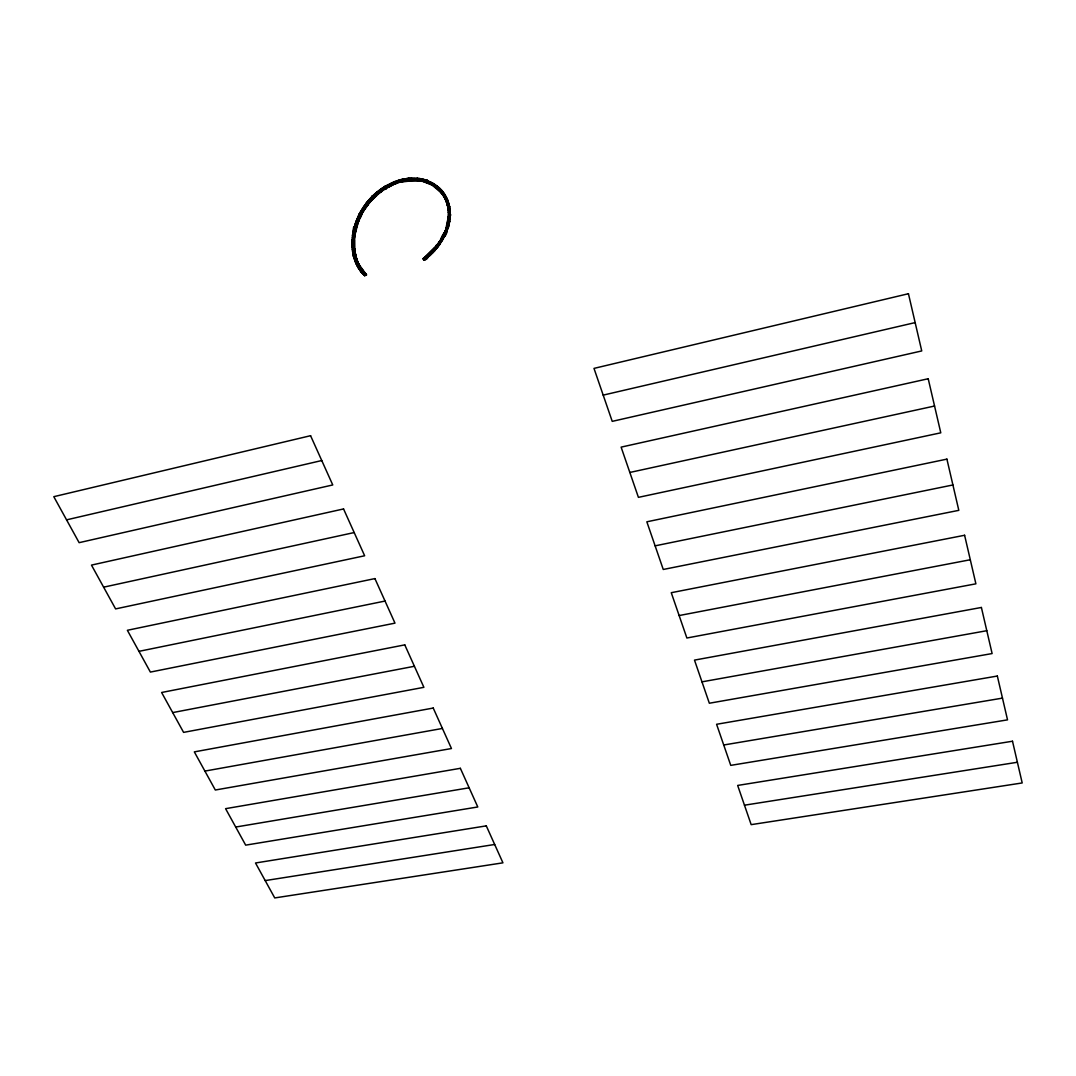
<?xml version="1.0" encoding="UTF-8"?>
<svg xmlns="http://www.w3.org/2000/svg" width="1076" height="1076" viewBox="0 0 1076 1076"><rect width="100%" height="100%" fill="white"/><g stroke="black" fill="none" stroke-linecap="round" stroke-linejoin="round"><path stroke-width="1.5" d="M448.087 220.244C450.736 205.341 443.043 189.161 428.907 183.458M441.698 190.291C449.405 199.006 451.705 211.515 449.351 222.719M355.927 260.19L353.143 245.032L355.336 227.372M448.907 222.745L449.755 214.218M449.755 214.622L449.338 212.739M356.95 264.575L357.017 265.516M363.89 273.277L365.383 274.703L358.2 265.368L356.936 265.328L356.775 263.808L359.909 270.278L363.204 274.205M353.143 245.032L353.157 241.549M359.761 265.866L357.488 265.234L358.631 268.354M359.344 265.126L357.461 265.261L358.295 267.816L360.137 267.574L356.815 260.903L356.116 257.151L359.303 266.216L363.11 271.582M435.282 185.879L440.945 191.111L445.155 197.459L448.248 206.404L449.499 206.444L449.755 214.998L448.531 214.796L448.114 205.718M363.285 274.286L364.737 275.658L366.459 274.891L358.846 264.185L356.896 264.064L357.42 266.27L359.303 266.216L357.891 262.114L358.523 264.763L356.681 264.844C351.717 255.093 350.668 240.688 353.816 228.784M357.447 266.337L354.286 256.895L356.855 265.194M358.792 264.615L358.577 263.633L358.523 264.763M449.741 215.429L449.593 217.877M354.623 236.828L354.811 254.299L353.036 253.949L352.672 251.892L354.448 252.255L355.847 258.119L354.031 257.931L356.694 264.871M448.988 215.119L448.948 211.918M353.13 241.831L353.21 240.351M353.184 240.54L355.86 225.556M383.809 187.049L399.546 179.961L400.259 182.126L415.834 180.378M426.943 180.364L433.588 183.498L439.398 187.896L445.155 195.052L446.284 198.616L445.114 198.885L443.608 194.716M449.97 214.581C452.606 213.25 447.145 221.979 448.746 214.339M352.377 240.002L352.659 251.851L354.434 252.268L354.824 251.3L353.049 250.95L352.793 248.812L354.555 249.228L354.703 250.399M445.114 198.885C443.137 191.972 445.141 195.079 447.67 201.979M448.974 215.321L448.652 219.343M395.941 183.525C398.47 183.525 396.977 179.759 395.134 181.414M398.093 180.405C391.893 184.104 405.679 181.642 398.349 180.324M449.311 220.419L449.97 214.393M357.958 218.361L353.224 234.716L352.686 239.639L354.313 240.298L354.3 246.135M353.197 240.325L353.305 238.832M445.733 229.43L449.015 213.492L450.198 213.721L448.531 214.796M446.056 201.024L446.163 199.611L447.347 199.41L447.253 200.822L446.042 201.01L445.182 197.433L446.325 197.204L448.921 204.023L449.728 213.102M352.713 239.249L352.767 248.179L354.246 256.734M449.243 217.285L449.27 211.259M354.058 236.733C351.489 253.398 353.748 220.607 354.636 236.733M447.253 200.822C444.186 193.263 445.948 200.795 448.141 203.404C448.383 204.884 450.266 208.394 447.952 207.655C450.642 214.904 448.194 203.808 449.338 207.829M448.423 217.271C451.826 211.905 448.221 226.821 448.073 220.338M352.726 239.141L353.224 234.716L354.784 235.509L358.416 221.562M449.095 218.805L449.257 217.298L448.41 217.137M353.291 238.805L353.627 235.711M449.23 217.608L447.683 226.041M449.566 218.28C449.27 222.476 446.688 215.751 450.145 216.182M353.412 237.581L353.506 236.653M446.809 203.176C449.902 203.324 446.648 200.096 446.809 203.176C449.432 209 447.401 201.925 447.374 199.45C442.384 200.378 451.019 206.242 446.93 201.548M446.849 203.216L447.186 202.288M446.015 200.93L447.266 200.499M357.232 260.486L355.389 260.486L355.268 261.576L357.097 261.576L356.613 258.765L357.77 263.23L355.941 263.23L356.519 262.127L357.905 262.127L357.797 263.203L355.968 263.27L356.062 262.127L357.878 262.087L357.272 260.58L355.403 260.473L355.282 261.629L357.071 261.603L357.245 260.513M447.441 200.862C447.993 198.132 444.522 202.194 447.387 201.279M354.071 236.639L355.43 229.134M399.707 179.934L402.545 179.208L403.11 181.387L408.92 180.486L409.162 179.611L408.557 178.253L399.707 179.934L400.259 182.1M398.927 182.516L400.259 181.696L399.546 179.961M449.055 221.938L447.818 221.871L448.746 218.334L449.97 218.71L449.351 219.894L449.943 218.67L448.746 218.334L446.876 227.426L442.814 236.007M449.163 221.965C450.481 220.593 447.697 220.311 447.804 221.938M449.069 219.127L447.764 225.745M449.27 220.62L448.652 221.831M447.481 205.462L447.535 203.418M352.565 235.281L354.771 235.523L352.565 235.281L353.493 230.116L358.792 216.464L367.373 202.732M356.627 258.805C352.861 257.877 356.048 261.71 356.654 258.845L354.824 251.3M449.607 221.279C445.276 219.114 448.652 230.197 449.634 221.185L444.953 234.501M442.586 238.186L446.338 230.21L448.665 221.844M448.611 222.154L447.576 224.951M449.472 206.404C448.921 210.761 445.572 203.31 448.948 204.063L449.472 206.404C447.804 205.516 447.293 208.986 449.23 208.219L449.755 214.998L448.826 215.039M448.974 204.158L448.679 205.422L447.455 205.422M448.127 222.557L448.45 220.755L449.607 221.145M355.981 229.336L353.856 238.59L354.421 252.188L354.475 248.381M353.654 232.187C357.272 233.438 352.054 233.842 353.654 232.187C356.465 224.171 355.726 237.89 353.627 232.174M426.728 180.297L418.577 178.401L409.902 178.172L402.706 179.194L403.15 181.387L400.218 182.113M448.867 222.947C448.907 226.337 445.585 229.363 447.831 223.418C452.229 222.651 444.119 236.263 445.666 229.618M449.311 222.92L446.338 232.51L441.483 241.737M448.423 223.041L444.886 233.667M355.86 256.236C353.157 252.08 354.663 261.67 355.927 256.465M354.65 259.491L355.51 259.827M449.149 223.647L448.423 224.763L447.28 224.238M354.824 258.711C358.644 262.383 353.533 256.586 356.667 258.899M354.623 230.735C351.865 228.314 357.366 231.676 354.609 230.304M354.663 229.955L356.681 223.068M448.019 207.386C447.522 205.785 451.799 213.626 448.463 212.389M449.512 206.538L449.23 208.219M448.302 210.089L448.638 208.744M353.506 230.062C352.619 223.862 356.6 229.874 356.667 226.767M354.986 230.963L356.143 226.485M353.843 228.663L355.389 223.404M355.457 229.013L356.936 223.942M356.008 229.228L356.304 228.045L354.152 227.413L356.331 227.897L354.152 227.453M447.522 225.153L444.872 232.779L446.809 227.628M447.387 225.651C450.508 226.027 444.617 225.664 447.764 227.157L446.123 231.891M353.789 254.985C351.408 258.67 358.564 256.734 354.26 256.895M355.322 227.345L355.699 226.027M447.697 226.054L446.917 228.529M354.152 227.413L357.474 217.998M356.694 226.659C357.245 223.848 352.901 225.906 356.371 225.704C358.402 224.521 352.82 224.117 356.371 225.704M448.275 210.035C451.476 205.812 446.553 214.501 449.916 211.918C449.566 211.232 448.356 210.425 448.638 208.65M448.49 212.429L449.19 211.152M356.707 225.53C357.528 214.433 368.53 200.687 377.837 192.739A50.115 38.144 -38.5 0 1 380.299 190.708A49.671 38.05 -38.5 0 1 382.921 188.878M447.441 225.53L446.379 228.22M357.084 225.355L356.223 226.216M353.506 256.007C360.285 254.313 348.906 250.304 355.82 258.119M353.816 254.972C357.071 257.164 354.596 253.358 354.73 250.56M447.75 228.717L447.091 229.349L446.365 228.246M353.493 255.967L353.385 253.008L354.878 253.896M356.976 223.821L357.905 221.266M355.416 223.297L356.358 220.701M448.934 211.716L448.759 214.164M356.667 223.055L358.362 218.751M411.301 178.508L420.043 178.603L421.725 180.217M435.995 186.336L433.05 184.373L432.189 185.112L422.612 181.346L408.867 180.486L408.517 178.266L418.981 179.773M411.462 178.065L411.14 178.952L415.511 179.006M446.123 230.789L445.034 231.259M360.689 216.343L357.071 225.368L354.932 224.776L355.995 225.449M356.412 220.593C356.438 218.186 359.976 219.598 358.51 221.347M357.945 221.158L359.007 218.589M355.093 253.573L353.856 253.949M354.851 251.421L353.089 250.937L353.453 253.869M449.849 214.702L448.8 215.039M445.76 231.649L443.352 236.801M358.98 220.15L356.533 225.61M446.957 230.883C441.954 230.977 435.686 253.694 442.72 237.204C443.473 235.819 444.159 234.407 444.791 232.967M446.177 230.425C446.944 235.98 436.251 246.471 442.666 236.29M444.832 232.873C442.532 233.21 447.71 235.55 446.97 230.936M358.348 218.737L360.379 214.42M372.444 198.414L364.334 208.663L358.241 220.351L356.882 219.356M358.725 215.294C355.336 222.732 360.608 219.773 362.02 213.761M445.962 233.384C441.671 232.631 449.069 234.218 443.863 236.68M357.528 217.877L358.792 216.464L360.097 217.554L358.079 216.599L360.11 212.591M358.012 218.24L358.859 216.37M359.048 218.468L361.549 213.357M414.085 178.71C415.47 179.033 414.542 181.844 414.193 178.495M354.555 249.175C351.018 252.927 353.695 242.248 354.569 249.282C354.596 250.735 351.408 250.049 352.793 248.812M411.422 178.28L411.718 180.297L411.516 178.065M450.171 216.236L449.311 217.379M443.729 236.303L442.962 235.752L444.98 232.577M444.913 234.595C444.213 238.038 441.765 234.03 444.926 235.644L441.416 240.916M358.725 217.137C361.886 208.515 370.01 198.24 378.618 191.568M358.779 215.173C359.007 212.766 362.437 214.474 360.796 216.128M443.796 235.967L444.926 235.577L443.89 234.864L443.473 236.101M352.632 246.619C351.327 248.3 355.174 248.3 354.313 246.31M442.747 237.11C444.522 239.975 439.64 237.392 443.931 234.864M440.245 242.006L438.591 244.373L443.352 236.801M443.715 236.962L442.626 238.912M379.68 192.739L370.211 201.831L360.662 214.998L359.397 213.895L361.63 209.941M443.03 237.325C440.03 237.998 444.751 239.356 443.204 237.083M360.164 212.483C360.527 210.035 363.903 212.12 362.074 213.653M361.603 213.25L365.087 208.65M433.009 251.071L442.599 238.2M447.307 224.292L447.979 223.149L449.136 223.606M442.787 237.11L434.085 249.484M442.518 239.101L435.188 249.175L423.648 259.787L423.177 258.644L426.742 255.738M435.847 246.458L441.523 239.329L442.451 240.136M352.578 247.574C348.92 242.194 358.846 236.68 352.565 235.335M441.362 239.598L438.847 242.517M361.697 209.82C364.845 205.449 364.199 215.536 360.85 211.219L366.997 202.207M352.578 247.52C353.802 249 355.295 246.512 353.089 246.686M353.426 247.789L354.112 247.561M420.043 178.603L419.505 179.45L420.958 179.719M441.362 241.925L439.909 243.149L442.451 240.204M438.362 246.202C440.313 245.005 440.77 240.392 441.066 242.356M364.32 207.749L365.06 206.632A55.333 38.857 -39.9 0 0 363.231 209.148A56.194 39.005 -40.2 0 0 361.576 211.757M365.221 208.435L367.79 204.83L366.015 203.418L367.602 204.776L376.183 195.657L371.166 199.732L363.634 209.726L362.437 208.583L365.988 203.458L372.309 196.236L373.372 197.231L372.215 196.33L369.122 199.652M447.804 227.157L448.544 226.054L447.764 227.157M441.066 242.409L438.47 245.153L437.596 244.239L440.192 241.495L439.075 242.181M439.842 243.23L436.869 247.184L436.049 246.189L437.286 245.584L438.013 246.66L431.422 254.071M438.82 242.665C441.173 244.534 439.438 240.419 437.609 244.212M421.187 179.759C422.976 178.549 424.146 181.683 421.348 181.091C416.802 180.122 423.352 176.599 422.491 180.997C424.146 182.126 426.782 182.301 428.705 183.377M438.591 244.373L431.88 252.241L424.092 259.181L428.369 255.321M447.67 228.556L446.769 227.735M438.295 246.296C430.212 248.3 444.563 238.576 436.856 248.112M436.049 246.243L438.766 243.606M367.79 204.83L367.145 204.628M354.313 240.298L353.856 247.924M352.229 240.405C355.927 241.159 352.121 240.298 352.081 240.325M367.077 202.1L369.041 199.759M367.454 202.638L369.377 200.338M437.246 245.678L426.123 257.541M435.713 246.633L426.863 255.631M436.049 246.189L423.177 258.644L423.621 259.773L425.383 259.45M436.708 247.346L427.71 256.478L429.351 256.034M436.721 248.274C436.076 249.242 434.61 249.323 434.475 248.085C438.362 246.754 434.112 252.47 432.216 252.779C428.208 251.636 438.483 249.43 432.673 250.049C433.507 252.631 435.592 249.363 433.305 249.861C431.234 251.058 436.157 250.802 433.668 251.017M422.814 179.141L425.41 179.853L425.141 182.046L425.867 181.252L425.464 179.853L423.688 180.351M436.372 248.691C435.188 246.148 433.493 250.089 436.372 248.717M435.175 248.677L433.453 250.6M369.458 200.244L373.735 195.805M352.417 237.715C353.009 239.249 356.062 237.809 352.874 237.191C353.964 239.84 354.125 236.989 352.74 237.352M354.165 240.513L352.081 240.378M432.7 250.049L433.48 251.004M433.009 251.085L432.337 251.784M425.464 179.853C429.311 179.356 426.473 181.965 427.818 182.718M432.915 252.551C430.629 249.834 431.503 254.487 432.525 252.107C431.61 250.708 429.849 254.487 428.436 255.268M381.012 188.932L372.35 196.195L373.923 197.809L372.35 196.195L373.923 197.809L372.538 198.32M428.1 255.846L432.337 251.784M372.336 196.236L374.582 194.097L376.183 195.657M432.834 252.645L427.549 257.635M431.328 254.151L429.472 255.927M374.609 196.249L373.816 197.89M373.829 195.711L375.282 194.366M374.717 196.155L379.465 192.039M441.631 190.21C424.536 172.429 392.35 177.513 375.161 194.447C377.878 196.814 382.679 185.731 388.396 185.664A48.743 37.835 -38.8 0 1 391.207 184.238A48.555 37.781 -38.9 0 1 394.085 183.001M430.185 181.965L433.157 184.48L432.149 185.085L441.402 193.007L442.438 192.483L442.37 191.071L445.545 197.217M427.791 182.718C427.253 178.038 431.933 187.399 430.387 181.777C430.669 186.242 428.221 179.961 427.401 182.194M428.288 182.382L428.288 181.494M427.697 181.158L427.683 182.947L427.495 182.248M427.589 182.893L428.382 182.167C415.995 177.284 401.94 179.329 390.252 185.193M429.311 254.743C428.261 252.255 432.955 255.214 429.539 254.487M425.827 258.052L423.756 259.666L424.993 259.76C427.992 259.975 428.84 253.559 429.055 256.29M354.945 233.6L352.968 233.263L353.937 232.846M376.143 195.697L374.69 193.976L377.111 191.878L385.047 186.269L393.614 181.979L394.488 184.077L385.006 188.972M375.672 195.24L382.962 188.959A49.294 37.969 -38.6 0 1 388.342 185.637L396.977 181.925L408.719 179.369A48.783 37.835 -38.6 0 1 411.624 179.154L417.3 179.369A49.577 38.158 -37.6 0 1 420.03 179.719L425.316 180.97M375.685 195.213L384.697 188.327M425.518 259.343C428.557 256.491 425.276 257.837 423.177 258.644L424.549 258.617L424.993 259.76L424.536 258.603M354.609 233.882L354.26 233.008M427.428 257.742L425.208 257.003L425.719 258.173C428.342 256.397 427.428 253.425 427.737 256.491M443.944 236.478L444.926 235.644M426.621 257.124L425.867 257.756M432.149 185.085C435.094 182.812 426.715 181.831 430.938 183.176M377.582 192.362L378.523 193.64L384.899 189.04M379.774 192.658C383.715 191.111 382.195 188.932 383.702 187.13M378.725 191.488L383.89 187.829M379.572 191.958L382.047 190.116M434.758 186.081C436.251 182.799 432.377 186.43 434.973 185.933M432.202 185.099C431.651 181.333 434.341 185.623 431.126 183.283M382.155 190.049L383.594 189.86M381.119 188.851C382.034 187.359 388.665 192.133 385.262 186.592C385.975 190.008 392.202 184.44 395.82 183.566M440.999 239.679L441.375 240.903M436.506 187.708C438.793 185.139 434.422 186.713 436.721 187.56M434.489 186.242L435.202 185.785C438.107 187.977 443.796 192.268 442.761 194.823C439.99 192.86 442.666 188.919 441.362 192.927M434.3 186.417C434.031 182.638 436.358 187.157 433.225 184.48M383.244 189.255L390.131 185.247M384.818 188.26L386.23 188.192M384.011 187.762L389.364 184.736M437.609 244.185L438.43 245.14L439.586 244.561M385.948 187.533C390.332 186.767 398.026 178.132 397.259 183.054M437.233 186.874C435.672 189.363 438.954 187.184 439.021 188.179C440.73 195.307 440.797 186.605 440.851 190.627M437.596 186.673L438.026 187.816M442.196 192.187L441.644 191.743A56.961 42.099 -26.9 0 0 440.245 190.156C438.268 186.632 436.99 190.533 438.658 187.574C440.34 188.004 436.802 190.452 439.102 188.905M443.258 193.922A58.05 42.758 -24.6 0 0 442.545 192.954A57.943 42.731 -25.7 0 0 441.832 192.012A57.082 42.152 -26.4 0 0 440.192 190.223A56.006 41.48 -27.9 0 0 438.443 188.515C434.489 182.664 439.196 190.829 434.018 184.991M389.485 184.682L400.985 180.405M439.654 189.685C441.725 188.851 439.021 189.403 439.734 190.734C438.295 188.623 444.348 192.295 441.321 192.9M364.199 275.174L366.472 274.878L364.226 272.013C359.344 271.771 363.849 272.699 364.737 275.658M362.572 272.766L364.307 274.528L366.001 273.748L366.472 274.878L363.486 272.013L365.302 273.855M357.783 222.799L355.833 222.073L357.407 222.961M365.638 273.412L363.822 274.81L362.827 273.815C360.366 272.645 362.128 269.928 363.54 271.663C360.056 275.564 358.685 264.4 363.406 271.085M365.114 274.232C366.768 271.905 361.146 274.918 362.948 272.51M436.829 247.171L438.013 246.66L437.192 245.664M393.668 181.965C395.605 186.067 392.659 181.844 395 181.467M363.782 274.77C367.535 270.816 362.182 276.653 362.491 272.699M394.488 184.077L398.806 182.543M443.971 196.774C447.051 194.084 439.842 190.936 444.011 196.814M364.226 272.013C363.311 275.927 365.8 271.206 362.478 271.354C360.433 272.349 359.128 267.763 361.751 269.215C362.437 270.574 359.371 271.098 359.882 269.363M361.913 272.806L364.266 272.053M397.367 182.207L398.833 181.736M398.967 181.696L407.589 179.813M359.949 270.332L360.944 271.663L362.773 271.165L363.675 272.241L363.365 271.044M443.568 193.115C444.186 195.644 442.653 194.231 441.94 192.348M442.761 194.823C441.832 192.254 444.213 194.366 442.72 194.796M443.285 193.196L443.877 194.433M358.725 217.164L360.11 217.527M356.896 219.302L358.967 220.163M360.312 269.229L361.67 268.879L361.899 270.063M361.644 270.264C362.8 269.336 363.231 271.717 361.845 271.434M360.097 270.52L361.832 270.009M361.428 270.157L360.985 271.69L360.769 270.574L362.504 270.009L362.773 271.165L360.998 268.865L358.658 268.422M401.106 180.378L403.904 179.773M66.564 519.856L321.751 460.541M603.192 395.121L915.151 322.598M103.632 587.173L354.192 532.553M629.837 472.458L934.56 406.029M402.572 179.221L403.11 181.387L402.545 179.208M361.711 268.919C360.541 266.915 357.797 268.771 357.461 265.261M359.868 270.224L359.102 269.094L360.487 270.358M138.965 651.343L385.033 601.054M655.123 545.841L952.906 484.967M172.685 712.594L414.408 666.273M679.131 615.553L970.296 559.749M404.025 179.746L406.809 179.315M204.897 771.088L442.411 728.452M701.969 681.848L986.8 630.711M445.074 198.845L446.258 198.643M235.711 827.04L469.136 787.793M723.731 744.995L1002.482 698.122M360.85 267.682L360.998 268.839L360.07 267.467C354.555 266.566 364.925 267.13 359.182 269.215L358.321 267.857C357.42 266.229 360.85 265.745 360.124 267.588M361.213 214.931L359.371 213.949M360.89 267.722L359.061 268.018L359.976 269.471M358.079 216.599L359.384 217.661M265.194 880.598L494.678 844.485M744.471 805.198L1017.385 762.265M406.93 179.288L409.714 179.033M407.723 179.8C410.4 179.329 414.058 179.826 409.943 179.006M357.501 266.404L359.33 266.189L359.29 265.046M425.719 258.173L427.051 258.052L426.352 258.119M426.526 256.922L425.195 257.056L426.015 258.132M356.707 264.884L358.55 264.736M408.719 179.369L411.61 179.181A48.77 37.7 -38.2 0 1 414.462 179.248A49.55 38.158 -37.7 0 1 417.273 179.41L420.057 179.732A49.657 38.117 -37.2 0 0 417.273 179.45A49.281 37.969 -37.7 0 0 414.475 179.262A48.985 37.862 -38.2 0 0 411.624 179.262L408.732 179.396A48.743 37.781 -38.5 0 1 411.624 179.248M359.397 213.895L361.375 214.944M448.921 203.956L447.697 204.09L448.1 205.624M360.85 211.219L362.773 212.362L361.859 211.501M415.955 180.378L419.909 180.822L420.097 178.603M415.618 179.019L418.268 179.275M364.307 206.041L365.41 206.673M365.315 207.157L366.001 207.251L364.495 206.054M418.389 179.288C419.869 179.961 421.55 180.647 419.223 179.8M363.634 209.726C365.477 209.82 360.447 207.278 363.634 209.739M419.909 179.907L420.017 179.921A50.115 38.292 -36.4 0 1 422.814 180.418L424.374 180.835M353.062 254.003L354.851 254.286M353.426 252.833L355.161 253.169M421.832 180.243L422.841 180.459M449.311 213.774L450.212 214.057M423.581 180.324C420.649 179.504 424.24 182.516 422.774 179.141M424.482 180.862L430.185 182.853M352.834 248.798L354.569 249.282M428.49 182.207C423.957 179.356 425.491 183.687 425.41 179.853M353.13 242.732C355.591 252.389 350.278 236.599 353.506 249.766M367.602 204.776L366.862 204.305M448.961 222.329L447.791 221.885M427.831 181.75L427.925 181.79A51.621 39.086 -34.8 0 1 430.198 182.826M427.212 181.481L430.763 183.189M371.166 199.759C368.301 196.37 373.493 202.207 370.642 199.127A52.751 38.696 -38.8 0 0 368.597 201.535C371.099 203.956 367.239 199.692 368.53 201.575M353.493 230.116L355.013 230.977M431.853 183.646L435.202 185.758M446.083 231.891L445.034 231.206M444.939 232.577L445.989 233.263M422.68 180.297A50.612 38.534 -35.8 0 1 425.276 180.997A51.15 38.776 -35 0 1 427.764 181.911A51.769 39.086 -34.1 0 1 430.144 182.947A52.468 39.449 -33 0 1 432.404 184.117A53.249 39.866 -31.9 0 1 434.556 185.449L439.116 188.878M436.076 186.39L437.233 187.278M362.531 271.798L364.576 273.963M367.225 204.211L365.988 203.458L366.929 203.942M364.455 273.855L361.2 270.13M378.564 193.613L377.111 191.878L377.864 192.792M439.075 242.14L439.95 243.041M438.712 243.593L439.586 244.508M363.446 271.972L363.459 271.152M373.654 197.5L372.861 196.814M371.193 199.49C367.925 198.401 375.04 198.334 372.309 196.236M375.416 194.931L374.663 194.003M441.268 191.488L442.478 193.075M361.966 271.125L360.89 269.699M442.572 192.671L441.846 191.972L447.28 200.943M378.523 193.64L377.81 192.698A50.626 38.238 -38.4 0 0 375.349 194.756A50.962 38.158 -38.5 0 0 373.022 196.948A51.863 38.521 -38.6 0 0 370.776 199.208A52.563 38.548 -38.7 0 0 368.705 201.615A53.356 38.655 -39 0 0 366.728 204.063A54.217 38.776 -39.3 0 0 364.885 206.579A55.172 38.884 -39.7 0 0 363.163 209.148A55.992 38.911 -40.2 0 0 361.59 211.743M380.379 190.829L379.667 189.887L380.985 191.703L379.667 189.887L380.393 190.802A49.577 37.794 -38.5 0 1 382.989 188.999M361.724 269.874L361.67 268.879M442.599 192.954L444.442 195.697M383.231 189.282L382.316 188.004L383.554 189.901M360.769 269.538L360.81 268.596M385.786 187.547L385.047 186.269L386.19 188.219M443.46 194.151L444.119 195.186M388.49 185.65L388.947 186.659L387.885 184.655L388.893 186.686L387.844 184.682L388.301 185.691A48.985 37.902 -38.7 0 0 385.625 187.197M391.301 184.628C390.548 182.772 390.548 183.552 391.556 184.534M394.529 184.05L393.614 181.979M358.994 266.781L358.59 266.095M359.855 266.041L360.151 267.547M444.576 195.926L448.288 205.045M445.599 197.311L446.244 198.562M356.008 260.392L360.877 269.686L357.192 263.284M358.2 265.355L357.73 264.427M406.042 179.652C404.078 176.733 407.4 182.369 405.531 179.84M357.864 264.683L356.829 262.477M408.92 180.486L408.557 178.253L408.867 180.486M357.447 263.849L353.493 249.753M357.097 263.069L354.555 255.617L354.999 257.272M446.594 199.961L448.046 203.108M364.293 274.541L364.764 275.671M446.473 200.338L447.239 201.602M446.621 200.714L447.347 201.898M447.697 202.073L447.966 202.826M355.779 259.746L355.86 258.186M447.212 202.382L447.508 203.324M355.268 258.186L355.067 257.5M428.167 181.441L427.952 180.728M447.966 203.875L448.786 207.386M448.275 205.032L448.544 206.189M361.617 271.623L361.872 272.779M448.558 206.215L448.974 208.569M353.762 251.609L354.125 253.654M448.732 207.09L449.311 212.133M448.961 208.556L449.095 209.457M397.34 182.194L397.38 182.987M353.157 245.046L353.264 247.305M438.349 188.556A55.831 41.318 -27.3 0 1 440.111 190.25M436.641 186.821A55.118 41.023 -30 0 1 438.524 188.421L438.51 188.556A54.997 40.875 -29.3 0 0 436.56 186.915A54.082 40.337 -30.7 0 0 434.543 185.462M434.448 185.516A54.002 40.215 -30 0 1 436.493 186.955M432.458 184.023A53.41 40.054 -32.4 0 1 434.61 185.354M430.037 183.041A52.415 39.341 -32.6 0 1 432.31 184.198M425.235 181.064A51.191 38.736 -34.6 0 1 427.723 181.911M405.773 179.907A48.622 37.714 -38.6 0 1 408.692 179.531M405.8 179.598A48.218 37.687 -39.3 0 0 402.841 180.149L405.786 179.732A48.447 37.687 -38.9 0 0 391.234 184.332M399.909 181.158A48.635 37.768 -38.7 0 1 402.841 180.432M388.315 185.462A48.676 37.969 -39 0 1 391.139 184.05M382.827 188.73A49.173 38.01 -38.7 0 1 385.531 187.009M377.689 192.564A50.33 38.507 -38.5 0 1 380.218 190.586M366.929 204.144A53.195 38.373 -39.1 0 1 368.88 201.696M364.67 206.471A54.203 39.059 -39.1 0 1 366.499 203.942M360.016 214.366A57.257 39.18 -40.8 0 1 361.442 211.716A57.31 39.139 -40.8 0 0 360.124 214.406M422.68 180.338A50.585 38.521 -35.9 0 1 425.276 181.037M405.692 179.746A48.555 37.781 -38.9 0 1 408.624 179.356M373.022 196.948A51.191 38.332 -38.5 0 1 375.336 194.756M359.626 215.751A58.198 39.059 -41.5 0 1 360.299 214.433M353.681 243.23C348.799 241.992 357.111 242.692 352.578 242.019C350.776 243.983 355.483 242.49 353.802 243.23M448.961 220.029L448.719 221.548L448.948 220.015M447.858 228.421C445.921 229.363 445.41 228.65 447.804 228.489M352.861 251.421L352.861 251.421M416.896 178.885C417.058 182.463 418.51 177.553 416.896 178.885M417.421 180.257L417.3 178.239L417.421 180.257M365.356 208.233L363.392 207.143L365.262 208.367M356.196 221.912L357.972 222.719L356.196 221.912M310.574 435.699L53.8 496.682L79.126 542.667L332.753 484.953L310.574 435.699M908.44 293.721L593.992 368.395L612.231 421.362L921.742 350.937L908.44 293.721M343.553 508.948L91.473 565.102L115.603 608.908L364.643 555.767L343.553 508.948M928.211 378.739L621.121 447.132L638.418 497.354L940.787 432.821L928.211 378.739M374.919 578.592L127.371 630.294L150.384 672.083L394.986 623.139L374.919 578.592M946.907 459.129L646.837 521.806L663.26 569.473L958.81 510.347L946.907 459.129M404.778 644.874L161.615 692.487L183.593 732.379L423.89 687.322L404.778 644.874M964.607 535.27L671.263 592.701L686.878 638.014L975.892 583.824L964.607 535.27M433.225 708.048L194.326 751.882L215.321 790.013L451.463 748.533L433.225 708.048M981.393 607.469L694.491 660.113L709.34 703.233L992.112 653.562L981.393 607.469M460.367 768.318L225.583 808.668L245.678 845.144L477.784 806.973L460.367 768.318M997.344 676.037L716.589 724.283L730.752 765.372L1007.526 719.857L997.344 676.037M486.298 825.87L255.51 862.992L274.743 897.935L502.936 862.831L486.298 825.87M1012.503 741.23L737.665 785.44L751.169 824.646L1022.2 782.951L1012.503 741.23M357.649 263.674C355.093 263.862 360.339 263.553 357.649 263.674M368.449 201.145L369.687 202.436L368.301 201.077"/></g></svg>
